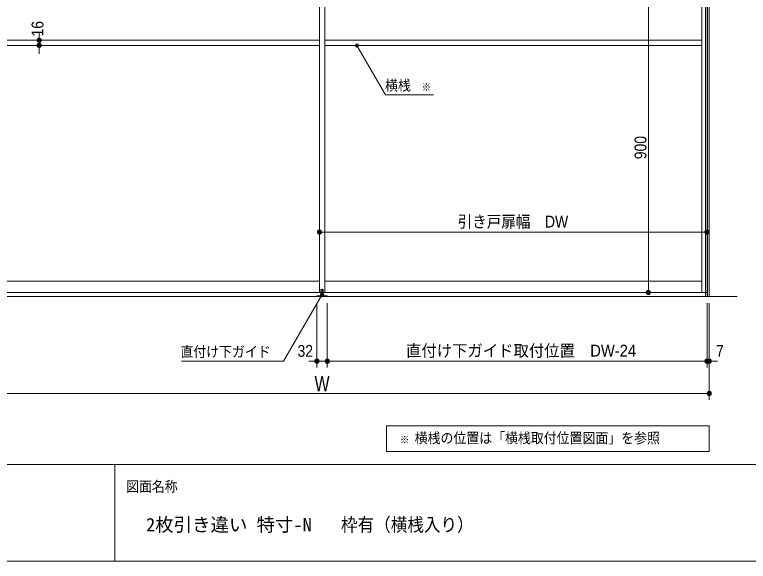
# Model space of a CAD drawing. Units: millimetres, scale not verified. Extents: x -6062 to 6062, y -3045 to 3045.
# Drawn here: x -4248 to -1976, y -2770 to -1077 of the extents above; entities that cross this region are included whole.
import ezdxf
from ezdxf.enums import TextEntityAlignment as Align

# ---------------------------------------------------------------- set-up
doc = ezdxf.new("R2010")
doc.units = ezdxf.units.MM
doc.header["$LTSCALE"] = 20
for name, color, linetype, lineweight in [('0-0_2寸法-2', 7, 'Continuous', 9), ('0-1_0', 7, 'Continuous', 9), ('0-2_2寸法-1', 7, 'Continuous', 9), ('0-3_2寸法-3', 7, 'Continuous', 9), ('0-4_3一般', 7, 'Continuous', 9), ('0-5_1図面枠', 7, 'Continuous', 9)]:
    doc.layers.add(name, color=color, linetype=linetype, lineweight=lineweight)
doc.styles.add('ＭＳ ゴシック', font='')
doc.styles.add('ＭＳ Ｐゴシック', font='')
doc.styles.get('ＭＳ ゴシック').set_extended_font_data('MS Gothic')
doc.styles.get('ＭＳ Ｐゴシック').set_extended_font_data('MS PGothic')

# ---------------------------------------------------------------- blocks, each defined once
blk = doc.blocks.new('_Dot')
at = {"layer": '0-1_0'}
for p, q in [((-10, 0), (-20, 0)), ((9.78, 2), (-9.78, 2)), ((7.99, 6), (-7.99, 6)), ((9.16, -3.98), (-9.16, -3.98)), ((6, -7.98), (-6, -7.98))]:
    blk.add_line(p, q, dxfattribs=at)
for points in [[(10, 0), (9.92, 1.25), (9.69, 2.49), (9.3, 3.68), (8.76, 4.82), (8.09, 5.88), (7.29, 6.85), (6.37, 7.71), (5.36, 8.44), (4.26, 9.05), (3.09, 9.51), (1.87, 9.82), (0.63, 9.98), (-0.63, 9.98), (-1.87, 9.82), (-3.09, 9.51), (-4.26, 9.05), (-5.36, 8.44), (-6.37, 7.71), (-7.29, 6.85), (-8.09, 5.88), (-8.76, 4.82), (-9.3, 3.68), (-9.69, 2.49), (-9.92, 1.25), (-10, 0), (0, 0)], [(-10, 0), (-9.92, -1.25), (-9.69, -2.49), (-9.3, -3.68), (-8.76, -4.82), (-8.09, -5.88), (-7.29, -6.85), (-6.37, -7.71), (-5.36, -8.44), (-4.26, -9.05), (-3.09, -9.51), (-1.87, -9.82), (-0.63, -9.98), (0.63, -9.98), (1.87, -9.82), (3.09, -9.51), (4.26, -9.05), (5.36, -8.44), (6.37, -7.71), (7.29, -6.85), (8.09, -5.88), (8.76, -4.82), (9.3, -3.68), (9.69, -2.49), (9.92, -1.25), (10, 0), (0, 0)]]:
    blk.add_lwpolyline(points, close=True, dxfattribs=at)
blk = doc.blocks.new('グループ-73')
at = {"layer": '0-4_3一般'}
for p, q in [((-6320, 8000), (-6320, -39000)), ((-55696.5, -39000), (-4456.5, -39000))]:
    blk.add_line(p, q, dxfattribs=at)
blk = doc.blocks.new('グループ-74')
at = {"layer": '0-4_3一般'}
for p, q in [((-30320, 7100), (-30320, -38740)), ((-30000, 7100), (-30000, -38740)), ((-30000, -38740), (-30000, 7100)), ((-6640, 7100), (-6640, -38740)), ((-6320, 7100), (-6320, -38740)), ((-30320, -23120), (-53680, -23120)), ((-6640, -23120), (-30000, -23120)), ((-30320, -23440), (-53680, -23440)), ((-6640, -23440), (-30000, -23440)), ((-53680, -38040), (-30320, -38040)), ((-30000, -38040), (-6640, -38040)), ((-30235, -38560), (-30235, -38800)), ((-30095, -38550), (-30225, -38550)), ((-30160, -39027.8), (-30160, -38520)), ((-30085, -38800), (-30085, -38560)), ((-30000, -38740), (-54000, -38740)), ((-30480, -38942), (-30060, -38942)), ((-6320, -38740), (-30320, -38740)), ((-30260, -38862), (-30200, -38862)), ((-30260, -38922), (-30260, -38862)), ((-30060, -38922), (-30260, -38922)), ((-30235, -38800), (-30085, -38800)), ((-30234, -38800), (-30234, -38862)), ((-30086, -38800), (-30234, -38800)), ((-30200, -38862), (-30120, -38862)), ((-30120, -38862), (-30060, -38862)), ((-30086, -38800), (-30086, -38862)), ((-30060, -38922), (-30060, -38862)), ((-30060, -38942), (-30060, -38922))]:
    blk.add_line(p, q, dxfattribs=at)
for points in [[(-30320, -38740), (-30320, 7100), (-6320, 7100)], [(-29840, -39000), (-30480, -39000), (-30480, -38942)], [(-30060, -38922), (-30260, -38922), (-30260, -38942)], [(-30060, -38942), (-29840, -38942), (-29840, -39000)]]:
    blk.add_lwpolyline(points, dxfattribs=at)
for centre, start, end in [((-30225, -38560), 90, 180), ((-30095, -38560), 0, 90)]:
    blk.add_arc(centre, 10, start, end, dxfattribs=at)
blk = doc.blocks.new('グループ-75')
at = {"layer": '0-4_3一般'}
for name in ['グループ-73', 'グループ-74']:
    blk.add_blockref(name, (0, 0), dxfattribs=at)
blk = doc.blocks.new('グループ-85')
at = {"layer": '0-4_3一般'}
for p, q in [((-6420, -39000), (-6420, 8000)), ((-6300, 8000), (-6300, -39000)), ((-6180, 8000), (-6180, -39000)), ((-6180, -39000), (-6420, -39000))]:
    blk.add_line(p, q, dxfattribs=at)
blk = doc.blocks.new('グループ-99')
at = {"layer": '0-5_1図面枠'}
for p, q in [((-80000, -49400), (80000, -49400)), ((-43000, -49400), (-43000, -55400))]:
    blk.add_line(p, q, dxfattribs=at)
blk.add_lwpolyline([(-80000, 55400), (80000, 55400), (80000, -55400), (-80000, -55400)], close=True, dxfattribs=at)
blk = doc.blocks.new('図面枠')
at = {"layer": '0-5_1図面枠'}
blk.add_blockref('グループ-99', (0, 0), dxfattribs=at)
at = {"layer": '0-5_1図面枠', "style": 'ＭＳ ゴシック', "width": 0.9}
blk.add_text('図面名称', height=650.9, dxfattribs=at).set_placement((-42300.1, -51283.9), align=Align.BOTTOM_LEFT)

msp = doc.modelspace()

# ---------------------------------------------------------------- linework, layer by layer
at = {"layer": '0-0_2寸法-2'}
for p, q in [((-4171.5, -1143.29), (-4171.5, -1130.58)), ((-4171.5, -1156), (-4171.5, -1172)), ((-4151.5, -1156), (-4151.3, -1156)), ((-4151.5, -1172), (-4151.3, -1172)), ((-4171.5, -1184.71), (-4171.5, -1197.42)), ((-3311.5, -1970), (-3311.5, -2170)), ((-3279.5, -1970), (-3279.5, -2170)), ((-2096.5, -1970), (-2096.5, -2170)), ((-2103.5, -2130), (-2103.3, -2130)), ((-3324.21, -2150), (-3336.92, -2150)), ((-3311.5, -2150), (-3279.5, -2150)), ((-3266.79, -2150), (-3254.08, -2150)), ((-2116.21, -2150), (-2128.92, -2150)), ((-2103.5, -2150), (-2096.5, -2150)), ((-2083.79, -2150), (-2071.08, -2150))]:
    msp.add_line(p, q, dxfattribs=at)
at = {"layer": '0-2_2寸法-1'}
for p, q in [((-2285.2, -1049.71), (-2285.2, -1924.29)), ((-3303.5, -1730), (-3303.3, -1730)), ((-2103.5, -1730), (-2103.3, -1730)), ((-3290.79, -1750), (-2116.21, -1750)), ((-2155.2, -1937), (-2305.2, -1937)), ((-3279.5, -1970), (-3279.5, -2170)), ((-2103.5, -1970), (-2103.5, -2170)), ((-2116.21, -2150), (-3266.79, -2150)), ((-2096.5, -2170), (-2096.5, -2270)), ((-4481.79, -2250), (-2109.21, -2250))]:
    msp.add_line(p, q, dxfattribs=at)
at = {"layer": '0-3_2寸法-3'}
for p, q in [((-3182.61, -1171.01), (-3192.39, -1171.01)), ((-3183.5, -1175.01), (-3191.5, -1175.01)), ((-3187.33, -1167.01), (-3187.67, -1167.01)), ((-3187.33, -1167.01), (-3187.67, -1167.01)), ((-3290.61, -1942.11), (-3300.39, -1942.11)), ((-3291.5, -1946.11), (-3299.5, -1946.11)), ((-3295.33, -1938.11), (-3295.67, -1938.11)), ((-3295.33, -1938.11), (-3295.67, -1938.11))]:
    msp.add_line(p, q, dxfattribs=at)
for points in [[(-2950.16, -1324.84), (-3099.26, -1324.84), (-3187.5, -1172)], [(-3295.5, -1943.1), (-3414.95, -2150), (-3730.97, -2150)]]:
    msp.add_lwpolyline(points, dxfattribs=at)
msp.add_lwpolyline([(-3096.5, -2350), (-2096.5, -2350), (-2096.5, -2430), (-3096.5, -2430)], close=True, dxfattribs=at)
for centre in [(-3187.5, -1172), (-3187.5, -1172), (-3295.5, -1943.1), (-3295.5, -1943.1)]:
    msp.add_circle(centre, 5.01, dxfattribs=at)

# ---------------------------------------------------------------- block references
at = {"layer": '0-0_2寸法-2', "xscale": 0.6356201, "yscale": 0.6356201}
for p, rotation in [((-4171.5, -1156), 270), ((-4171.5, -1172), 90), ((-3279.5, -2150), 180), ((-2096.5, -2150), 180)]:
    msp.add_blockref('_Dot', p, dxfattribs=dict(at, rotation=rotation))
for p in [(-3311.5, -2150), (-2103.5, -2150)]:
    msp.add_blockref('_Dot', p, dxfattribs=at)
at = {"layer": '0-2_2寸法-1', "xscale": 0.6356201, "yscale": 0.6356201}
for p, rotation in [((-3303.5, -1750), 180), ((-2285.2, -1937), 270), ((-3279.5, -2150), 180)]:
    msp.add_blockref('_Dot', p, dxfattribs=dict(at, rotation=rotation))
for p in [(-2103.5, -1750), (-2103.5, -2150), (-2096.5, -2250)]:
    msp.add_blockref('_Dot', p, dxfattribs=at)
at = {"layer": '0-4_3一般', "xscale": 0.05, "yscale": 0.05}
for name in ['グループ-75', 'グループ-85']:
    msp.add_blockref(name, (-1787.5, 0), dxfattribs=at)
at = {"layer": '0-5_1図面枠', "xscale": 0.05, "yscale": 0.05}
msp.add_blockref('図面枠', (-1787.5, 0), dxfattribs=at)

# ---------------------------------------------------------------- texts
at = {"layer": '0-0_2寸法-2', "style": 'ＭＳ Ｐゴシック', "width": 0.9}
msp.add_text('16', height=36.66, rotation=90, dxfattribs=at).set_placement((-4147.53, -1144.33), align=Align.BOTTOM_LEFT)
for s, p in [('32', (-3371.59, -2147.52)), ('7', (-2075.4, -2147.52))]:
    msp.add_text(s, height=36.66, dxfattribs=at).set_placement(p, align=Align.BOTTOM_LEFT)
at = {"layer": '0-2_2寸法-1', "style": 'ＭＳ Ｐゴシック', "width": 0.9}
msp.add_text('900', height=36.66, rotation=90, dxfattribs=at).set_placement((-2280.24, -1524.38), align=Align.BOTTOM_LEFT)
at = {"layer": '0-2_2寸法-1', "style": 'ＭＳ Ｐゴシック'}
for s, height, width, p in [('引き戸扉幅\u3000DW', 36.69, 0.9, (-2875.66, -1747.07)), ('直付け下ガイド取付位置\u3000DW-24', 36.69, 0.95, (-3035.58, -2146.79)), ('W', 47.21, 0.8, (-3318.96, -2257.07))]:
    msp.add_text(s, height=height, dxfattribs=dict(at, width=width)).set_placement(p, align=Align.BOTTOM_LEFT)
at = {"layer": '0-3_2寸法-3', "style": 'ＭＳ ゴシック', "width": 0.9}
for s, height, p in [('横桟', 32.55, (-3100.61, -1321.66)), ('※', 23.31, (-2987.26, -1319.88)), ('直付け下ガイド', 32.55, (-3734.42, -2146.83)), ('※', 23.31, (-3054.52, -2412.25)), ('横桟の位置は「横桟取付位置図面」を参照', 32.55, (-3008.68, -2414.03))]:
    msp.add_text(s, height=height, dxfattribs=at).set_placement(p, align=Align.BOTTOM_LEFT)
at = {"layer": '0-5_1図面枠', "style": 'ＭＳ ゴシック'}
msp.add_text('2枚引き違い 特寸-N', height=41.84, dxfattribs=at).set_placement((-3840.72, -2689.89), align=Align.BOTTOM_LEFT)
at = {"layer": '0-5_1図面枠', "style": 'ＭＳ ゴシック', "width": 0.9}
msp.add_text('\u3000枠有（横桟入り）', height=41.84, dxfattribs=at).set_placement((-3288.43, -2689.89), align=Align.BOTTOM_LEFT)

doc.saveas('drawing.dxf')
